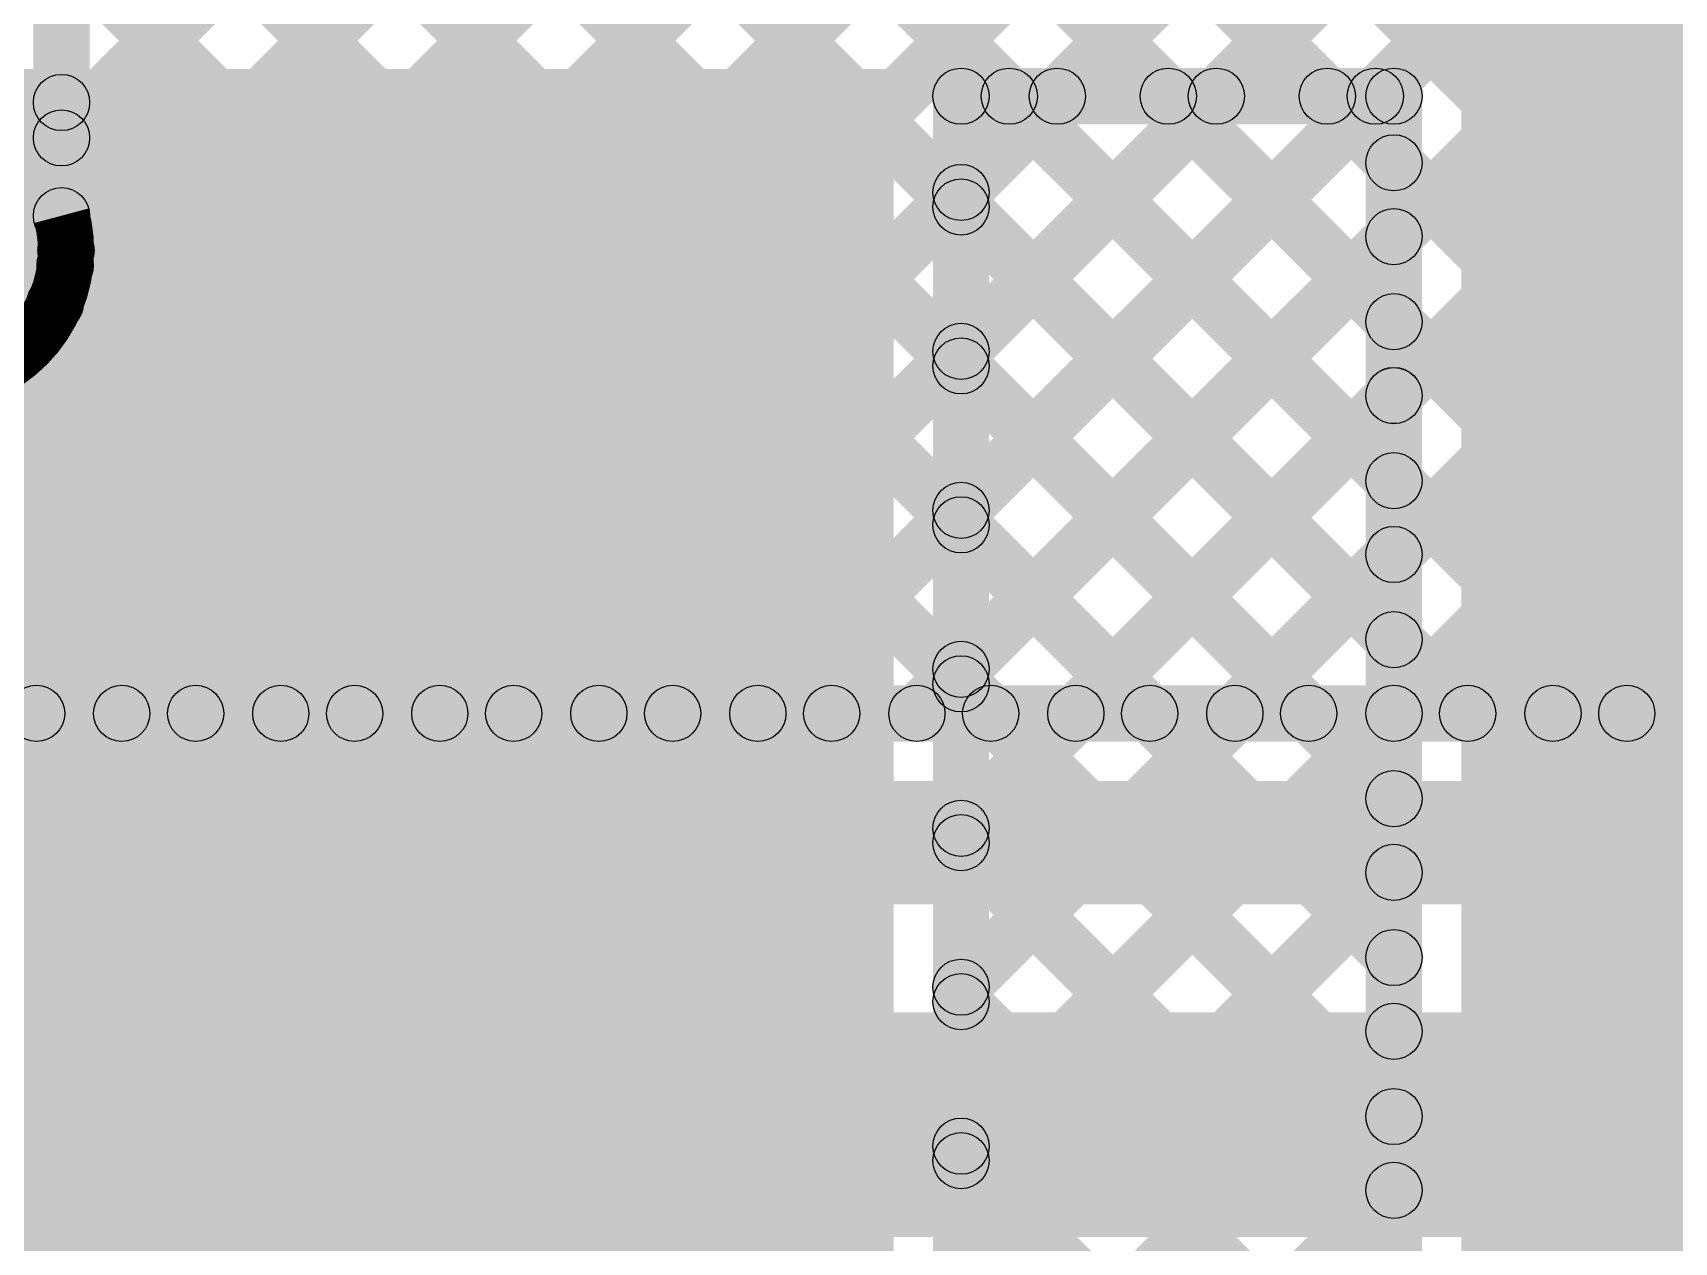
# Model space of a CAD drawing. Header units: millimetres. Extents: x -0.08 to 5.25, y -0.08 to 2.73.
# Drawn here: x 1.0549 to 1.3469, y 0.3861 to 0.6013 of the extents above; entities that cross this region are included whole.
import ezdxf

# ---------------------------------------------------------------- set-up
doc = ezdxf.new("R2010")
doc.units = ezdxf.units.MM
doc.header["$MEASUREMENT"] = 0
doc.layers.add('BottomLayer', color=5, linetype='Continuous')
doc.layers.add('TopLayer', color=1, linetype='Continuous')

msp = doc.modelspace()

# ---------------------------------------------------------------- hatches: boundary and pattern name
at = {"layer": 'BottomLayer'}
for points in [[(1.01769, 0.47663), (1.01062, 0.4837), (1.18438, 0.65746), (1.19145, 0.65039)], [(1.01769, 0.47663), (1.01062, 0.4837), (1.18438, 0.65746), (1.19145, 0.65039)], [(1.065, 0.56873), (1.055, 0.56873), (1.055, 0.65647), (1.065, 0.65647)], [(1.065, 0.56873), (1.055, 0.56873), (1.055, 0.65647), (1.065, 0.65647)], [(1.07426, 0.47663), (1.06719, 0.4837), (1.23602, 0.65254), (1.24309, 0.64546)], [(1.07426, 0.47663), (1.06719, 0.4837), (1.23602, 0.65254), (1.24309, 0.64546)], [(1.10254, 0.47663), (1.09547, 0.4837), (1.26431, 0.65254), (1.27138, 0.64546)], [(1.10254, 0.47663), (1.09547, 0.4837), (1.26431, 0.65254), (1.27138, 0.64546)], [(1.13083, 0.47663), (1.12376, 0.4837), (1.29259, 0.65254), (1.29966, 0.64546)], [(1.13083, 0.47663), (1.12376, 0.4837), (1.29259, 0.65254), (1.29966, 0.64546)], [(1.13083, 0.47663), (1.12376, 0.4837), (1.29259, 0.65254), (1.29966, 0.64546)], [(1.15911, 0.47663), (1.15204, 0.4837), (1.32088, 0.65254), (1.32795, 0.64546)], [(1.15911, 0.47663), (1.15204, 0.4837), (1.32088, 0.65254), (1.32795, 0.64546)], [(1.1874, 0.47663), (1.18033, 0.4837), (1.34916, 0.65254), (1.35623, 0.64546)], [(1.1874, 0.47663), (1.18033, 0.4837), (1.34916, 0.65254), (1.35623, 0.64546)], [(1.21568, 0.47663), (1.20861, 0.4837), (1.37745, 0.65254), (1.38452, 0.64546)], [(1.21568, 0.47663), (1.20861, 0.4837), (1.37744, 0.65254), (1.38452, 0.64546)], [(1.22287, 0.64521), (1.22994, 0.65228), (1.39852, 0.4837), (1.39145, 0.47663)], [(1.22287, 0.64521), (1.22994, 0.65228), (1.39852, 0.4837), (1.39145, 0.47663)], [(1.24397, 0.47663), (1.23689, 0.4837), (1.40573, 0.65254), (1.4128, 0.64546)], [(1.24397, 0.47663), (1.23689, 0.4837), (1.40573, 0.65254), (1.4128, 0.64546)], [(1.2509, 0.64546), (1.25797, 0.65254), (1.4268, 0.4837), (1.41973, 0.47663)], [(1.2509, 0.64546), (1.25797, 0.65254), (1.4268, 0.4837), (1.41973, 0.47663)], [(1.27225, 0.47663), (1.26518, 0.4837), (1.43401, 0.65254), (1.44108, 0.64546)], [(1.27225, 0.47663), (1.26518, 0.4837), (1.43401, 0.65254), (1.44108, 0.64546)], [(1.27918, 0.64546), (1.28625, 0.65254), (1.45509, 0.4837), (1.44802, 0.47663)], [(1.27918, 0.64546), (1.28625, 0.65254), (1.45509, 0.4837), (1.44802, 0.47663)], [(1.30053, 0.47663), (1.29346, 0.4837), (1.4623, 0.65254), (1.46937, 0.64546)], [(1.30053, 0.47663), (1.29346, 0.4837), (1.4623, 0.65254), (1.46937, 0.64546)], [(1.32882, 0.47663), (1.32175, 0.4837), (1.49058, 0.65254), (1.49765, 0.64546)], [(1.32882, 0.47663), (1.32175, 0.4837), (1.49058, 0.65254), (1.49765, 0.64546)], [(1.06241, 0.54963), (1.05534, 0.55671), (1.14831, 0.64967), (1.15538, 0.6426)], [(1.06241, 0.54964), (1.05534, 0.55671), (1.14831, 0.64967), (1.15538, 0.6426)], [(1.06354, 0.57904), (1.05646, 0.58611), (1.12003, 0.64967), (1.1271, 0.6426)], [(1.06354, 0.57904), (1.05646, 0.58611), (1.12002, 0.64967), (1.1271, 0.6426)], [(1.05646, 0.64191), (1.06354, 0.64898), (1.22881, 0.4837), (1.22174, 0.47663)], [(1.05646, 0.64191), (1.06354, 0.64898), (1.22881, 0.4837), (1.22174, 0.47663)], [(1.11234, 0.6426), (1.11941, 0.64967), (1.28538, 0.4837), (1.27831, 0.47663)], [(1.11234, 0.6426), (1.11941, 0.64967), (1.28538, 0.4837), (1.27831, 0.47663)], [(1.14062, 0.6426), (1.14769, 0.64967), (1.31367, 0.4837), (1.3066, 0.47663)], [(1.14062, 0.6426), (1.14769, 0.64967), (1.31367, 0.4837), (1.3066, 0.47663)], [(1.16891, 0.6426), (1.17598, 0.64967), (1.34195, 0.4837), (1.33488, 0.47663)], [(1.16891, 0.6426), (1.17598, 0.64967), (1.34195, 0.4837), (1.33488, 0.47663)], [(1.04598, 0.47663), (1.0389, 0.4837), (1.20046, 0.64526), (1.20753, 0.63819)], [(1.04598, 0.47663), (1.0389, 0.4837), (1.20046, 0.64526), (1.20753, 0.63819)], [(1.09044, 0.63622), (1.09751, 0.64329), (1.2571, 0.4837), (1.25003, 0.47663)], [(1.09044, 0.63622), (1.09751, 0.64329), (1.2571, 0.4837), (1.25003, 0.47663)], [(1.20187, 0.63793), (1.20894, 0.645), (1.37024, 0.4837), (1.36317, 0.47663)], [(1.20187, 0.63793), (1.20894, 0.645), (1.37024, 0.4837), (1.36316, 0.47663)], [(1.05646, 0.61362), (1.06354, 0.6207), (1.20053, 0.4837), (1.19346, 0.47663)], [(1.05646, 0.61362), (1.06354, 0.62069), (1.20053, 0.4837), (1.19346, 0.47663)], [(0.96346, 0.59349), (0.97054, 0.60056), (1.08739, 0.4837), (1.08032, 0.47663)], [(0.96346, 0.59349), (0.97054, 0.60056), (1.08739, 0.4837), (1.08032, 0.47663)], [(1.05646, 0.58534), (1.06354, 0.59241), (1.17225, 0.4837), (1.16517, 0.47663)], [(1.05646, 0.58534), (1.06354, 0.59241), (1.17225, 0.4837), (1.16517, 0.47663)], [(0.96346, 0.5652), (0.97054, 0.57227), (1.05911, 0.4837), (1.05204, 0.47663)], [(0.96346, 0.5652), (0.97054, 0.57227), (1.05911, 0.4837), (1.05204, 0.47663)], [(1.05713, 0.55639), (1.0642, 0.56346), (1.14396, 0.4837), (1.13689, 0.47663)], [(1.05713, 0.55639), (1.0642, 0.56346), (1.14396, 0.4837), (1.13689, 0.47663)], [(1.04627, 0.53896), (1.05334, 0.54603), (1.11568, 0.4837), (1.10861, 0.47663)], [(1.04627, 0.53896), (1.05334, 0.54603), (1.11568, 0.4837), (1.10861, 0.47663)], [(0.9111, 0.47517), (0.9111, 0.48517), (1.61683, 0.48517), (1.61683, 0.47517)], [(0.9111, 0.47517), (0.9111, 0.48517), (1.61683, 0.48517), (1.61683, 0.47517)], [(0.90157, 0.44617), (0.90157, 0.46817), (1.61683, 0.46817), (1.61683, 0.44617)], [(0.62, 0.387), (0.62, 0.427), (1.5715, 0.427), (1.5715, 0.387)]]:
    msp.add_hatch(color=5, dxfattribs=at).paths.add_polyline_path(points)
h = msp.add_hatch(color=5, dxfattribs=at)
edge = h.paths.add_edge_path()
edge.add_arc((1.06, 0.58888), 0.005, 0, 360)
h = msp.add_hatch(color=5, dxfattribs=at)
edge = h.paths.add_edge_path()
edge.add_arc((1.06, 0.58888), 0.005, 0, 360)
h = msp.add_hatch(color=5, dxfattribs=at)
edge = h.paths.add_edge_path()
edge.add_arc((1.06, 0.58258), 0.005, 0, 360)
h = msp.add_hatch(color=5, dxfattribs=at)
edge = h.paths.add_edge_path()
edge.add_arc((1.06, 0.58258), 0.005, 0, 360)
h = msp.add_hatch(color=5, dxfattribs=at)
edge = h.paths.add_edge_path()
edge.add_arc((1.06, 0.56873), 0.005, 0, 360)
h = msp.add_hatch(color=5, dxfattribs=at)
edge = h.paths.add_edge_path()
edge.add_arc((1.06, 0.56873), 0.005, 0, 360)
h = msp.add_hatch(color=5, dxfattribs=at)
edge = h.paths.add_edge_path()
edge.add_arc((1.06, 0.56873), 0.005, 0, 360)
h = msp.add_hatch(color=5, dxfattribs=at)
edge = h.paths.add_edge_path()
edge.add_arc((1.06, 0.56873), 0.005, 0, 360)
h = msp.add_hatch(color=5, dxfattribs=at)
edge = h.paths.add_edge_path()
edge.add_arc((1.06081, 0.56257), 0.005, 0, 360)
h = msp.add_hatch(color=5, dxfattribs=at)
edge = h.paths.add_edge_path()
edge.add_arc((1.06081, 0.56257), 0.005, 0, 360)
h = msp.add_hatch(color=5, dxfattribs=at)
edge = h.paths.add_edge_path()
edge.add_arc((1.06081, 0.56257), 0.005, 0, 360)
h = msp.add_hatch(color=5, dxfattribs=at)
edge = h.paths.add_edge_path()
edge.add_arc((1.06081, 0.56257), 0.005, 0, 360)
h = msp.add_hatch(color=5, dxfattribs=at)
edge = h.paths.add_edge_path()
edge.add_arc((1.06066, 0.55993), 0.005, 0, 360)
h = msp.add_hatch(color=5, dxfattribs=at)
edge = h.paths.add_edge_path()
edge.add_arc((1.06066, 0.55993), 0.005, 0, 360)
h = msp.add_hatch(color=5, dxfattribs=at)
edge = h.paths.add_edge_path()
edge.add_arc((1.05888, 0.55317), 0.005, 0, 360)
h = msp.add_hatch(color=5, dxfattribs=at)
edge = h.paths.add_edge_path()
edge.add_arc((1.05888, 0.55317), 0.005, 0, 360)
h = msp.add_hatch(color=5, dxfattribs=at)
edge = h.paths.add_edge_path()
edge.add_arc((1.05557, 0.48017), 0.005, 0, 360)
h = msp.add_hatch(color=5, dxfattribs=at)
edge = h.paths.add_edge_path()
edge.add_arc((1.05557, 0.48017), 0.005, 0, 360)
h = msp.add_hatch(color=5, dxfattribs=at)
edge = h.paths.add_edge_path()
edge.add_arc((1.07072, 0.48017), 0.005, 0, 360)
h = msp.add_hatch(color=5, dxfattribs=at)
edge = h.paths.add_edge_path()
edge.add_arc((1.07072, 0.48017), 0.005, 0, 360)
h = msp.add_hatch(color=5, dxfattribs=at)
edge = h.paths.add_edge_path()
edge.add_arc((1.08386, 0.48017), 0.005, 0, 360)
h = msp.add_hatch(color=5, dxfattribs=at)
edge = h.paths.add_edge_path()
edge.add_arc((1.08386, 0.48017), 0.005, 0, 360)
h = msp.add_hatch(color=5, dxfattribs=at)
edge = h.paths.add_edge_path()
edge.add_arc((1.09901, 0.48017), 0.005, 0, 360)
h = msp.add_hatch(color=5, dxfattribs=at)
edge = h.paths.add_edge_path()
edge.add_arc((1.09901, 0.48017), 0.005, 0, 360)
h = msp.add_hatch(color=5, dxfattribs=at)
edge = h.paths.add_edge_path()
edge.add_arc((1.11214, 0.48017), 0.005, 0, 360)
h = msp.add_hatch(color=5, dxfattribs=at)
edge = h.paths.add_edge_path()
edge.add_arc((1.11214, 0.48017), 0.005, 0, 360)
h = msp.add_hatch(color=5, dxfattribs=at)
edge = h.paths.add_edge_path()
edge.add_arc((1.12729, 0.48017), 0.005, 0, 360)
h = msp.add_hatch(color=5, dxfattribs=at)
edge = h.paths.add_edge_path()
edge.add_arc((1.12729, 0.48017), 0.005, 0, 360)
h = msp.add_hatch(color=5, dxfattribs=at)
edge = h.paths.add_edge_path()
edge.add_arc((1.12729, 0.48017), 0.005, 0, 360)
h = msp.add_hatch(color=5, dxfattribs=at)
edge = h.paths.add_edge_path()
edge.add_arc((1.14043, 0.48017), 0.005, 0, 360)
h = msp.add_hatch(color=5, dxfattribs=at)
edge = h.paths.add_edge_path()
edge.add_arc((1.14043, 0.48017), 0.005, 0, 360)
h = msp.add_hatch(color=5, dxfattribs=at)
edge = h.paths.add_edge_path()
edge.add_arc((1.15558, 0.48017), 0.005, 0, 360)
h = msp.add_hatch(color=5, dxfattribs=at)
edge = h.paths.add_edge_path()
edge.add_arc((1.15558, 0.48017), 0.005, 0, 360)
h = msp.add_hatch(color=5, dxfattribs=at)
edge = h.paths.add_edge_path()
edge.add_arc((1.16871, 0.48017), 0.005, 0, 360)
h = msp.add_hatch(color=5, dxfattribs=at)
edge = h.paths.add_edge_path()
edge.add_arc((1.16871, 0.48017), 0.005, 0, 360)
h = msp.add_hatch(color=5, dxfattribs=at)
edge = h.paths.add_edge_path()
edge.add_arc((1.18386, 0.48017), 0.005, 0, 360)
h = msp.add_hatch(color=5, dxfattribs=at)
edge = h.paths.add_edge_path()
edge.add_arc((1.18386, 0.48017), 0.005, 0, 360)
h = msp.add_hatch(color=5, dxfattribs=at)
edge = h.paths.add_edge_path()
edge.add_arc((1.19699, 0.48017), 0.005, 0, 360)
h = msp.add_hatch(color=5, dxfattribs=at)
edge = h.paths.add_edge_path()
edge.add_arc((1.19699, 0.48017), 0.005, 0, 360)
h = msp.add_hatch(color=5, dxfattribs=at)
edge = h.paths.add_edge_path()
edge.add_arc((1.21215, 0.48017), 0.005, 0, 360)
h = msp.add_hatch(color=5, dxfattribs=at)
edge = h.paths.add_edge_path()
edge.add_arc((1.21215, 0.48017), 0.005, 0, 360)
h = msp.add_hatch(color=5, dxfattribs=at)
edge = h.paths.add_edge_path()
edge.add_arc((1.22528, 0.48017), 0.005, 0, 360)
h = msp.add_hatch(color=5, dxfattribs=at)
edge = h.paths.add_edge_path()
edge.add_arc((1.22528, 0.48017), 0.005, 0, 360)
h = msp.add_hatch(color=5, dxfattribs=at)
edge = h.paths.add_edge_path()
edge.add_arc((1.24043, 0.48017), 0.005, 0, 360)
h = msp.add_hatch(color=5, dxfattribs=at)
edge = h.paths.add_edge_path()
edge.add_arc((1.24043, 0.48017), 0.005, 0, 360)
h = msp.add_hatch(color=5, dxfattribs=at)
edge = h.paths.add_edge_path()
edge.add_arc((1.25356, 0.48017), 0.005, 0, 360)
h = msp.add_hatch(color=5, dxfattribs=at)
edge = h.paths.add_edge_path()
edge.add_arc((1.25356, 0.48017), 0.005, 0, 360)
h = msp.add_hatch(color=5, dxfattribs=at)
edge = h.paths.add_edge_path()
edge.add_arc((1.26871, 0.48017), 0.005, 0, 360)
h = msp.add_hatch(color=5, dxfattribs=at)
edge = h.paths.add_edge_path()
edge.add_arc((1.26871, 0.48017), 0.005, 0, 360)
h = msp.add_hatch(color=5, dxfattribs=at)
edge = h.paths.add_edge_path()
edge.add_arc((1.28185, 0.48017), 0.005, 0, 360)
h = msp.add_hatch(color=5, dxfattribs=at)
edge = h.paths.add_edge_path()
edge.add_arc((1.28185, 0.48017), 0.005, 0, 360)
h = msp.add_hatch(color=5, dxfattribs=at)
edge = h.paths.add_edge_path()
edge.add_arc((1.297, 0.48017), 0.005, 0, 360)
h = msp.add_hatch(color=5, dxfattribs=at)
edge = h.paths.add_edge_path()
edge.add_arc((1.297, 0.48017), 0.005, 0, 360)
h = msp.add_hatch(color=5, dxfattribs=at)
edge = h.paths.add_edge_path()
edge.add_arc((1.31013, 0.48017), 0.005, 0, 360)
h = msp.add_hatch(color=5, dxfattribs=at)
edge = h.paths.add_edge_path()
edge.add_arc((1.31013, 0.48017), 0.005, 0, 360)
h = msp.add_hatch(color=5, dxfattribs=at)
edge = h.paths.add_edge_path()
edge.add_arc((1.32528, 0.48017), 0.005, 0, 360)
h = msp.add_hatch(color=5, dxfattribs=at)
edge = h.paths.add_edge_path()
edge.add_arc((1.32528, 0.48017), 0.005, 0, 360)
h = msp.add_hatch(color=5, dxfattribs=at)
edge = h.paths.add_edge_path()
edge.add_arc((1.33842, 0.48017), 0.005, 0, 360)
h = msp.add_hatch(color=5, dxfattribs=at)
edge = h.paths.add_edge_path()
edge.add_arc((1.33842, 0.48017), 0.005, 0, 360)
at = {"layer": 'TopLayer'}
for points in [[(1.309, 0.092), (1.34969, 0.092), (1.34969, 0.779), (1.309, 0.779)], [(1.208, 0.59482), (0.79784, 0.59482), (0.79784, 0.092), (1.208, 0.092)], [(1.22354, 0.51277), (1.21646, 0.51984), (1.29016, 0.59354), (1.29723, 0.58646)], [(1.22354, 0.56934), (1.21646, 0.57641), (1.23359, 0.59354), (1.24066, 0.58646)], [(1.22354, 0.54105), (1.21646, 0.54812), (1.26188, 0.59354), (1.26895, 0.58646)], [(1.22354, 0.56934), (1.21646, 0.57641), (1.23359, 0.59354), (1.24066, 0.58646)], [(1.22354, 0.56934), (1.21646, 0.57641), (1.23359, 0.59354), (1.24066, 0.58646)], [(1.22354, 0.54105), (1.21646, 0.54812), (1.26188, 0.59354), (1.26895, 0.58646)], [(1.22354, 0.51277), (1.21646, 0.51984), (1.29016, 0.59354), (1.29723, 0.58646)], [(1.22, 0.585), (1.22, 0.595), (1.297, 0.595), (1.297, 0.585)], [(1.22, 0.585), (1.22, 0.595), (1.297, 0.595), (1.297, 0.585)], [(1.22505, 0.58646), (1.23212, 0.59354), (1.30054, 0.52512), (1.29346, 0.51805)], [(1.22505, 0.58646), (1.23212, 0.59354), (1.30054, 0.52512), (1.29346, 0.51805)], [(1.25333, 0.58646), (1.2604, 0.59354), (1.30054, 0.5534), (1.29346, 0.54633)], [(1.25333, 0.58646), (1.2604, 0.59354), (1.30054, 0.5534), (1.29346, 0.54633)], [(1.28161, 0.58646), (1.28869, 0.59354), (1.30054, 0.58169), (1.29346, 0.57461)], [(1.28161, 0.58646), (1.28869, 0.59354), (1.30054, 0.58169), (1.29346, 0.57461)], [(1.225, 0.197), (1.215, 0.197), (1.215, 0.59), (1.225, 0.59)], [(1.225, 0.197), (1.215, 0.197), (1.215, 0.59), (1.225, 0.59)], [(1.302, 0.197), (1.292, 0.197), (1.292, 0.59), (1.302, 0.59)], [(1.302, 0.197), (1.292, 0.197), (1.292, 0.59), (1.302, 0.59)], [(1.21646, 0.56676), (1.22354, 0.57383), (1.30054, 0.49683), (1.29346, 0.48976)], [(1.21646, 0.56676), (1.22354, 0.57383), (1.30054, 0.49683), (1.29346, 0.48976)], [(1.22354, 0.48448), (1.21646, 0.49156), (1.29346, 0.56856), (1.30054, 0.56148)], [(1.22354, 0.48448), (1.21646, 0.49155), (1.29346, 0.56855), (1.30054, 0.56148)], [(1.21646, 0.53848), (1.22354, 0.54555), (1.30054, 0.46855), (1.29346, 0.46148)], [(1.21646, 0.53848), (1.22354, 0.54555), (1.30054, 0.46855), (1.29346, 0.46148)], [(1.22354, 0.4562), (1.21646, 0.46327), (1.29346, 0.54027), (1.30054, 0.5332)], [(1.22354, 0.4562), (1.21646, 0.46327), (1.29346, 0.54027), (1.30054, 0.5332)], [(1.21646, 0.51019), (1.22354, 0.51726), (1.30054, 0.44026), (1.29346, 0.43319)], [(1.21646, 0.51019), (1.22354, 0.51726), (1.30054, 0.44026), (1.29346, 0.43319)], [(1.22354, 0.42792), (1.21646, 0.43499), (1.29346, 0.51199), (1.30054, 0.50492)], [(1.22354, 0.42792), (1.21646, 0.43499), (1.29346, 0.51199), (1.30054, 0.50492)], [(1.21646, 0.48191), (1.22354, 0.48898), (1.30054, 0.41198), (1.29346, 0.40491)], [(1.21646, 0.48191), (1.22354, 0.48898), (1.30054, 0.41198), (1.29346, 0.40491)], [(1.22354, 0.39963), (1.21646, 0.4067), (1.29346, 0.4837), (1.30054, 0.47663)], [(1.22354, 0.39963), (1.21646, 0.4067), (1.29346, 0.4837), (1.30054, 0.47663)], [(1.21646, 0.45362), (1.22354, 0.4607), (1.30054, 0.3837), (1.29346, 0.37662)], [(1.21646, 0.45362), (1.22354, 0.46069), (1.30054, 0.38369), (1.29346, 0.37662)], [(1.22354, 0.37135), (1.21646, 0.37842), (1.29346, 0.45542), (1.30054, 0.44835)], [(1.22354, 0.37135), (1.21646, 0.37842), (1.29346, 0.45542), (1.30054, 0.44835)], [(1.21646, 0.42534), (1.22354, 0.43241), (1.30054, 0.35541), (1.29346, 0.34834)], [(1.21646, 0.42534), (1.22354, 0.43241), (1.30054, 0.35541), (1.29346, 0.34834)], [(1.22354, 0.34306), (1.21646, 0.35013), (1.29346, 0.42713), (1.30054, 0.42006)], [(1.22354, 0.34306), (1.21646, 0.35013), (1.29346, 0.42713), (1.30054, 0.42006)], [(1.21646, 0.39706), (1.22354, 0.40413), (1.30054, 0.32713), (1.29346, 0.32006)], [(1.21646, 0.39706), (1.22354, 0.40413), (1.30054, 0.32713), (1.29346, 0.32006)], [(1.22354, 0.31478), (1.21646, 0.32185), (1.29346, 0.39885), (1.30054, 0.39178)], [(1.22354, 0.31478), (1.21646, 0.32185), (1.29346, 0.39885), (1.30054, 0.39178)]]:
    msp.add_hatch(color=1, dxfattribs=at).paths.add_polyline_path(points)
h = msp.add_hatch(color=1, dxfattribs=at)
edge = h.paths.add_edge_path()
edge.add_arc((1.22, 0.59), 0.005, 0, 360)
h = msp.add_hatch(color=1, dxfattribs=at)
edge = h.paths.add_edge_path()
edge.add_arc((1.22, 0.59), 0.005, 0, 360)
h = msp.add_hatch(color=1, dxfattribs=at)
edge = h.paths.add_edge_path()
edge.add_arc((1.22, 0.59), 0.005, 0, 360)
h = msp.add_hatch(color=1, dxfattribs=at)
edge = h.paths.add_edge_path()
edge.add_arc((1.22, 0.59), 0.005, 0, 360)
h = msp.add_hatch(color=1, dxfattribs=at)
edge = h.paths.add_edge_path()
edge.add_arc((1.22858, 0.59), 0.005, 0, 360)
h = msp.add_hatch(color=1, dxfattribs=at)
edge = h.paths.add_edge_path()
edge.add_arc((1.22858, 0.59), 0.005, 0, 360)
h = msp.add_hatch(color=1, dxfattribs=at)
edge = h.paths.add_edge_path()
edge.add_arc((1.23713, 0.59), 0.005, 0, 360)
h = msp.add_hatch(color=1, dxfattribs=at)
edge = h.paths.add_edge_path()
edge.add_arc((1.23713, 0.59), 0.005, 0, 360)
h = msp.add_hatch(color=1, dxfattribs=at)
edge = h.paths.add_edge_path()
edge.add_arc((1.23713, 0.59), 0.005, 0, 360)
h = msp.add_hatch(color=1, dxfattribs=at)
edge = h.paths.add_edge_path()
edge.add_arc((1.25687, 0.59), 0.005, 0, 360)
h = msp.add_hatch(color=1, dxfattribs=at)
edge = h.paths.add_edge_path()
edge.add_arc((1.25687, 0.59), 0.005, 0, 360)
h = msp.add_hatch(color=1, dxfattribs=at)
edge = h.paths.add_edge_path()
edge.add_arc((1.26541, 0.59), 0.005, 0, 360)
h = msp.add_hatch(color=1, dxfattribs=at)
edge = h.paths.add_edge_path()
edge.add_arc((1.26541, 0.59), 0.005, 0, 360)
h = msp.add_hatch(color=1, dxfattribs=at)
edge = h.paths.add_edge_path()
edge.add_arc((1.28515, 0.59), 0.005, 0, 360)
h = msp.add_hatch(color=1, dxfattribs=at)
edge = h.paths.add_edge_path()
edge.add_arc((1.28515, 0.59), 0.005, 0, 360)
h = msp.add_hatch(color=1, dxfattribs=at)
edge = h.paths.add_edge_path()
edge.add_arc((1.2937, 0.59), 0.005, 0, 360)
h = msp.add_hatch(color=1, dxfattribs=at)
edge = h.paths.add_edge_path()
edge.add_arc((1.2937, 0.59), 0.005, 0, 360)
h = msp.add_hatch(color=1, dxfattribs=at)
edge = h.paths.add_edge_path()
edge.add_arc((1.297, 0.59), 0.005, 0, 360)
h = msp.add_hatch(color=1, dxfattribs=at)
edge = h.paths.add_edge_path()
edge.add_arc((1.297, 0.59), 0.005, 0, 360)
h = msp.add_hatch(color=1, dxfattribs=at)
edge = h.paths.add_edge_path()
edge.add_arc((1.297, 0.59), 0.005, 0, 360)
h = msp.add_hatch(color=1, dxfattribs=at)
edge = h.paths.add_edge_path()
edge.add_arc((1.297, 0.59), 0.005, 0, 360)
h = msp.add_hatch(color=1, dxfattribs=at)
edge = h.paths.add_edge_path()
edge.add_arc((1.297, 0.57815), 0.005, 0, 360)
h = msp.add_hatch(color=1, dxfattribs=at)
edge = h.paths.add_edge_path()
edge.add_arc((1.297, 0.57815), 0.005, 0, 360)
h = msp.add_hatch(color=1, dxfattribs=at)
edge = h.paths.add_edge_path()
edge.add_arc((1.22, 0.57287), 0.005, 0, 360)
h = msp.add_hatch(color=1, dxfattribs=at)
edge = h.paths.add_edge_path()
edge.add_arc((1.22, 0.57287), 0.005, 0, 360)
h = msp.add_hatch(color=1, dxfattribs=at)
edge = h.paths.add_edge_path()
edge.add_arc((1.22, 0.57287), 0.005, 0, 360)
h = msp.add_hatch(color=1, dxfattribs=at)
edge = h.paths.add_edge_path()
edge.add_arc((1.22, 0.5703), 0.005, 0, 360)
h = msp.add_hatch(color=1, dxfattribs=at)
edge = h.paths.add_edge_path()
edge.add_arc((1.22, 0.5703), 0.005, 0, 360)
h = msp.add_hatch(color=1, dxfattribs=at)
edge = h.paths.add_edge_path()
edge.add_arc((1.297, 0.56502), 0.005, 0, 360)
h = msp.add_hatch(color=1, dxfattribs=at)
edge = h.paths.add_edge_path()
edge.add_arc((1.297, 0.56502), 0.005, 0, 360)
h = msp.add_hatch(color=1, dxfattribs=at)
edge = h.paths.add_edge_path()
edge.add_arc((1.297, 0.54987), 0.005, 0, 360)
h = msp.add_hatch(color=1, dxfattribs=at)
edge = h.paths.add_edge_path()
edge.add_arc((1.297, 0.54987), 0.005, 0, 360)
h = msp.add_hatch(color=1, dxfattribs=at)
edge = h.paths.add_edge_path()
edge.add_arc((1.22, 0.54459), 0.005, 0, 360)
h = msp.add_hatch(color=1, dxfattribs=at)
edge = h.paths.add_edge_path()
edge.add_arc((1.22, 0.54459), 0.005, 0, 360)
h = msp.add_hatch(color=1, dxfattribs=at)
edge = h.paths.add_edge_path()
edge.add_arc((1.22, 0.54201), 0.005, 0, 360)
h = msp.add_hatch(color=1, dxfattribs=at)
edge = h.paths.add_edge_path()
edge.add_arc((1.22, 0.54201), 0.005, 0, 360)
h = msp.add_hatch(color=1, dxfattribs=at)
edge = h.paths.add_edge_path()
edge.add_arc((1.297, 0.53673), 0.005, 0, 360)
h = msp.add_hatch(color=1, dxfattribs=at)
edge = h.paths.add_edge_path()
edge.add_arc((1.297, 0.53674), 0.005, 0, 360)
h = msp.add_hatch(color=1, dxfattribs=at)
edge = h.paths.add_edge_path()
edge.add_arc((1.297, 0.52158), 0.005, 0, 360)
h = msp.add_hatch(color=1, dxfattribs=at)
edge = h.paths.add_edge_path()
edge.add_arc((1.297, 0.52158), 0.005, 0, 360)
h = msp.add_hatch(color=1, dxfattribs=at)
edge = h.paths.add_edge_path()
edge.add_arc((1.22, 0.5163), 0.005, 0, 360)
h = msp.add_hatch(color=1, dxfattribs=at)
edge = h.paths.add_edge_path()
edge.add_arc((1.22, 0.5163), 0.005, 0, 360)
h = msp.add_hatch(color=1, dxfattribs=at)
edge = h.paths.add_edge_path()
edge.add_arc((1.22, 0.51373), 0.005, 0, 360)
h = msp.add_hatch(color=1, dxfattribs=at)
edge = h.paths.add_edge_path()
edge.add_arc((1.22, 0.51373), 0.005, 0, 360)
h = msp.add_hatch(color=1, dxfattribs=at)
edge = h.paths.add_edge_path()
edge.add_arc((1.297, 0.50845), 0.005, 0, 360)
h = msp.add_hatch(color=1, dxfattribs=at)
edge = h.paths.add_edge_path()
edge.add_arc((1.297, 0.50845), 0.005, 0, 360)
h = msp.add_hatch(color=1, dxfattribs=at)
edge = h.paths.add_edge_path()
edge.add_arc((1.297, 0.4933), 0.005, 0, 360)
h = msp.add_hatch(color=1, dxfattribs=at)
edge = h.paths.add_edge_path()
edge.add_arc((1.297, 0.4933), 0.005, 0, 360)
h = msp.add_hatch(color=1, dxfattribs=at)
edge = h.paths.add_edge_path()
edge.add_arc((1.22, 0.48802), 0.005, 0, 360)
h = msp.add_hatch(color=1, dxfattribs=at)
edge = h.paths.add_edge_path()
edge.add_arc((1.22, 0.48802), 0.005, 0, 360)
h = msp.add_hatch(color=1, dxfattribs=at)
edge = h.paths.add_edge_path()
edge.add_arc((1.22, 0.48544), 0.005, 0, 360)
h = msp.add_hatch(color=1, dxfattribs=at)
edge = h.paths.add_edge_path()
edge.add_arc((1.22, 0.48544), 0.005, 0, 360)
h = msp.add_hatch(color=1, dxfattribs=at)
edge = h.paths.add_edge_path()
edge.add_arc((1.297, 0.48017), 0.005, 0, 360)
h = msp.add_hatch(color=1, dxfattribs=at)
edge = h.paths.add_edge_path()
edge.add_arc((1.297, 0.48017), 0.005, 0, 360)
h = msp.add_hatch(color=1, dxfattribs=at)
edge = h.paths.add_edge_path()
edge.add_arc((1.297, 0.46501), 0.005, 0, 360)
h = msp.add_hatch(color=1, dxfattribs=at)
edge = h.paths.add_edge_path()
edge.add_arc((1.297, 0.46501), 0.005, 0, 360)
h = msp.add_hatch(color=1, dxfattribs=at)
edge = h.paths.add_edge_path()
edge.add_arc((1.22, 0.45974), 0.005, 0, 360)
h = msp.add_hatch(color=1, dxfattribs=at)
edge = h.paths.add_edge_path()
edge.add_arc((1.22, 0.45974), 0.005, 0, 360)
h = msp.add_hatch(color=1, dxfattribs=at)
edge = h.paths.add_edge_path()
edge.add_arc((1.22, 0.45716), 0.005, 0, 360)
h = msp.add_hatch(color=1, dxfattribs=at)
edge = h.paths.add_edge_path()
edge.add_arc((1.22, 0.45716), 0.005, 0, 360)
h = msp.add_hatch(color=1, dxfattribs=at)
edge = h.paths.add_edge_path()
edge.add_arc((1.297, 0.45188), 0.005, 0, 360)
h = msp.add_hatch(color=1, dxfattribs=at)
edge = h.paths.add_edge_path()
edge.add_arc((1.297, 0.45188), 0.005, 0, 360)
h = msp.add_hatch(color=1, dxfattribs=at)
edge = h.paths.add_edge_path()
edge.add_arc((1.297, 0.43673), 0.005, 0, 360)
h = msp.add_hatch(color=1, dxfattribs=at)
edge = h.paths.add_edge_path()
edge.add_arc((1.297, 0.43673), 0.005, 0, 360)
h = msp.add_hatch(color=1, dxfattribs=at)
edge = h.paths.add_edge_path()
edge.add_arc((1.22, 0.43145), 0.005, 0, 360)
h = msp.add_hatch(color=1, dxfattribs=at)
edge = h.paths.add_edge_path()
edge.add_arc((1.22, 0.43145), 0.005, 0, 360)
h = msp.add_hatch(color=1, dxfattribs=at)
edge = h.paths.add_edge_path()
edge.add_arc((1.22, 0.42888), 0.005, 0, 360)
h = msp.add_hatch(color=1, dxfattribs=at)
edge = h.paths.add_edge_path()
edge.add_arc((1.22, 0.42888), 0.005, 0, 360)
h = msp.add_hatch(color=1, dxfattribs=at)
edge = h.paths.add_edge_path()
edge.add_arc((1.297, 0.4236), 0.005, 0, 360)
h = msp.add_hatch(color=1, dxfattribs=at)
edge = h.paths.add_edge_path()
edge.add_arc((1.297, 0.4236), 0.005, 0, 360)
h = msp.add_hatch(color=1, dxfattribs=at)
edge = h.paths.add_edge_path()
edge.add_arc((1.297, 0.40844), 0.005, 0, 360)
h = msp.add_hatch(color=1, dxfattribs=at)
edge = h.paths.add_edge_path()
edge.add_arc((1.297, 0.40844), 0.005, 0, 360)
h = msp.add_hatch(color=1, dxfattribs=at)
edge = h.paths.add_edge_path()
edge.add_arc((1.22, 0.40317), 0.005, 0, 360)
h = msp.add_hatch(color=1, dxfattribs=at)
edge = h.paths.add_edge_path()
edge.add_arc((1.22, 0.40317), 0.005, 0, 360)
h = msp.add_hatch(color=1, dxfattribs=at)
edge = h.paths.add_edge_path()
edge.add_arc((1.22, 0.40059), 0.005, 0, 360)
h = msp.add_hatch(color=1, dxfattribs=at)
edge = h.paths.add_edge_path()
edge.add_arc((1.22, 0.40059), 0.005, 0, 360)
h = msp.add_hatch(color=1, dxfattribs=at)
edge = h.paths.add_edge_path()
edge.add_arc((1.297, 0.39531), 0.005, 0, 360)
h = msp.add_hatch(color=1, dxfattribs=at)
edge = h.paths.add_edge_path()
edge.add_arc((1.297, 0.39531), 0.005, 0, 360)

# ---------------------------------------------------------------- linework, layer by layer
at = {"layer": 'BottomLayer', "const_width": 0.01}
for points in [[(1.06081, 0.56257, -1.14025), (1.014, 0.56873)], [(1.06081, 0.56257, -1.14025), (1.014, 0.56873)], [(1.06, 0.56873, -0.06553), (1.06081, 0.56257)], [(1.06, 0.56873, -0.06553), (1.06081, 0.56257)]]:
    msp.add_lwpolyline(points, format="xyb", dxfattribs=at)
at = {"layer": 'BottomLayer'}
for centre in [(1.06, 0.58888), (1.06, 0.58888), (1.06, 0.58258), (1.06, 0.58258), (1.06, 0.56873), (1.06, 0.56873), (1.06, 0.56873), (1.06, 0.56873), (1.06081, 0.56257), (1.06081, 0.56257), (1.06081, 0.56257), (1.06081, 0.56257), (1.06066, 0.55993), (1.06066, 0.55993), (1.05888, 0.55317), (1.05888, 0.55317), (1.05557, 0.48017), (1.05557, 0.48017), (1.07072, 0.48017), (1.07072, 0.48017), (1.08386, 0.48017), (1.08386, 0.48017), (1.09901, 0.48017), (1.09901, 0.48017), (1.11214, 0.48017), (1.11214, 0.48017), (1.12729, 0.48017), (1.12729, 0.48017), (1.12729, 0.48017), (1.14043, 0.48017), (1.14043, 0.48017), (1.15558, 0.48017), (1.15558, 0.48017), (1.16871, 0.48017), (1.16871, 0.48017), (1.18386, 0.48017), (1.18386, 0.48017), (1.19699, 0.48017), (1.19699, 0.48017), (1.21215, 0.48017), (1.21215, 0.48017), (1.22528, 0.48017), (1.22528, 0.48017), (1.24043, 0.48017), (1.24043, 0.48017), (1.25356, 0.48017), (1.25356, 0.48017), (1.26871, 0.48017), (1.26871, 0.48017), (1.28185, 0.48017), (1.28185, 0.48017), (1.297, 0.48017), (1.297, 0.48017), (1.31013, 0.48017), (1.31013, 0.48017), (1.32528, 0.48017), (1.32528, 0.48017), (1.33842, 0.48017), (1.33842, 0.48017)]:
    msp.add_circle(centre, 0.005, dxfattribs=at)
at = {"layer": 'TopLayer'}
for centre in [(1.22, 0.59), (1.22, 0.59), (1.22, 0.59), (1.22, 0.59), (1.22858, 0.59), (1.22858, 0.59), (1.23713, 0.59), (1.23713, 0.59), (1.23713, 0.59), (1.25687, 0.59), (1.25687, 0.59), (1.26541, 0.59), (1.26541, 0.59), (1.28515, 0.59), (1.28515, 0.59), (1.2937, 0.59), (1.2937, 0.59), (1.297, 0.59), (1.297, 0.59), (1.297, 0.59), (1.297, 0.59), (1.297, 0.57815), (1.297, 0.57815), (1.22, 0.57287), (1.22, 0.57287), (1.22, 0.57287), (1.22, 0.5703), (1.22, 0.5703), (1.297, 0.56502), (1.297, 0.56502), (1.297, 0.54987), (1.297, 0.54987), (1.22, 0.54459), (1.22, 0.54459), (1.22, 0.54201), (1.22, 0.54201), (1.297, 0.53674), (1.297, 0.53673), (1.297, 0.52158), (1.297, 0.52158), (1.22, 0.5163), (1.22, 0.5163), (1.22, 0.51373), (1.22, 0.51373), (1.297, 0.50845), (1.297, 0.50845), (1.297, 0.4933), (1.297, 0.4933), (1.22, 0.48802), (1.22, 0.48802), (1.22, 0.48544), (1.22, 0.48544), (1.297, 0.48017), (1.297, 0.48017), (1.297, 0.46501), (1.297, 0.46501), (1.22, 0.45974), (1.22, 0.45974), (1.22, 0.45716), (1.22, 0.45716), (1.297, 0.45188), (1.297, 0.45188), (1.297, 0.43673), (1.297, 0.43673), (1.22, 0.43145), (1.22, 0.43145), (1.22, 0.42888), (1.22, 0.42888), (1.297, 0.4236), (1.297, 0.4236), (1.297, 0.40844), (1.297, 0.40844), (1.22, 0.40317), (1.22, 0.40317), (1.22, 0.40059), (1.22, 0.40059), (1.297, 0.39531), (1.297, 0.39531)]:
    msp.add_circle(centre, 0.005, dxfattribs=at)

doc.saveas('drawing.dxf')
